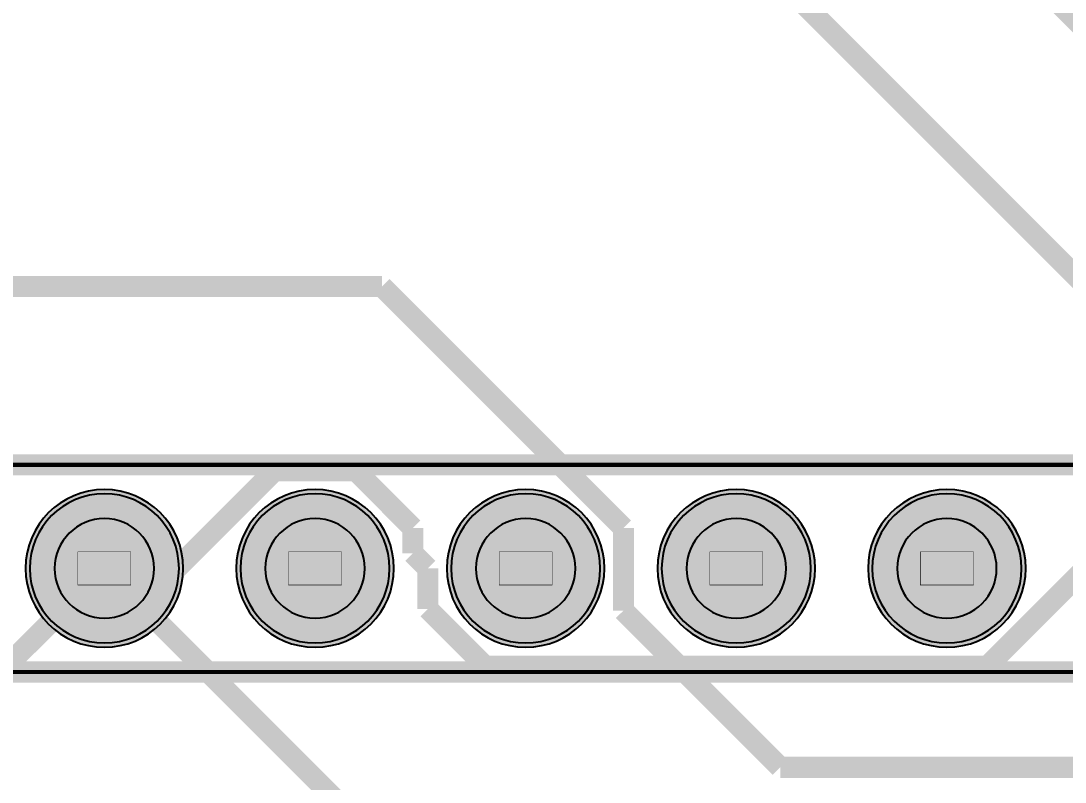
# Model space of a CAD drawing. Header units: millimetres. Extents: x 37.1 to 92.6, y -93.1 to -31.1.
# Drawn here: x 58.14 to 70.74, y -72.28 to -63.1 of the extents above; entities that cross this region are included whole.
import ezdxf

# ---------------------------------------------------------------- set-up
doc = ezdxf.new("R2010")
doc.units = ezdxf.units.MM
doc.header["$MEASUREMENT"] = 0
for name, color, linetype, true_color in [('Bottom-Layer', 7, 'Continuous', 0x0000ff), ('Bottom-Paste-Mask-Layer', 7, 'Continuous', 0x800000), ('Bottom-Solder-Mask-Layer', 7, 'Continuous', 0xaa00ff), ('Component-Shape-Layer', 7, 'Continuous', 0x00cccc), ('Hole-Layer', 7, 'Continuous', 0x222222), ('Multi-Layer', 7, 'Continuous', 0xc0c0c0), ('Pin-Soldering-Layer', 7, 'Continuous', 0xcc9999), ('Top-Layer', 7, 'Continuous', 0xff0000), ('Top-Paste-Mask-Layer', 7, 'Continuous', 0x808080), ('Top-Silkscreen-Layer', 7, 'Continuous', 0xffcc00), ('Top-Solder-Mask-Layer', 7, 'Continuous', 0x800080)]:
    doc.layers.add(name, color=color, linetype=linetype, true_color=true_color)

msp = doc.modelspace()

# ---------------------------------------------------------------- hatches: boundary and pattern name
at = {"layer": 'Bottom-Layer'}
for points in [[(58.25, -69.7, 1), (60.05, -69.7, 1)], [(60.79, -69.7, 1), (62.59, -69.7, 1)], [(63.33, -69.7, 1), (65.13, -69.7, 1)], [(65.87, -69.7, 1), (67.67, -69.7, 1)], [(68.41, -69.7, 1), (70.21, -69.7, 1)]]:
    msp.add_hatch(color=256, dxfattribs=at).paths.add_polyline_path(points)
at = {"layer": 'Bottom-Paste-Mask-Layer'}
for points in [[(58.25, -69.7, 1), (60.05, -69.7, 1)], [(60.79, -69.7, 1), (62.59, -69.7, 1)], [(63.33, -69.7, 1), (65.13, -69.7, 1)], [(65.87, -69.7, 1), (67.67, -69.7, 1)], [(68.41, -69.7, 1), (70.21, -69.7, 1)]]:
    msp.add_hatch(color=256, dxfattribs=at).paths.add_polyline_path(points)
at = {"layer": 'Bottom-Solder-Mask-Layer'}
for points in [[(58.199, -69.7, 1), (60.101, -69.7, 1)], [(60.739, -69.7, 1), (62.641, -69.7, 1)], [(63.279, -69.7, 1), (65.181, -69.7, 1)], [(65.819, -69.7, 1), (67.721, -69.7, 1)], [(68.359, -69.7, 1), (70.261, -69.7, 1)]]:
    msp.add_hatch(color=256, dxfattribs=at).paths.add_polyline_path(points)
at = {"layer": 'Hole-Layer'}
for points in [[(58.55, -69.7, 1), (59.75, -69.7, 1)], [(61.09, -69.7, 1), (62.29, -69.7, 1)], [(63.63, -69.7, 1), (64.83, -69.7, 1)], [(66.17, -69.7, 1), (67.37, -69.7, 1)], [(68.71, -69.7, 1), (69.91, -69.7, 1)]]:
    msp.add_hatch(color=256, dxfattribs=at).paths.add_polyline_path(points)
at = {"layer": 'Multi-Layer'}
for points in [[(58.25, -69.7, 1), (60.05, -69.7, 1)], [(58.25, -69.7, 1), (60.05, -69.7, 1)], [(58.25, -69.7, 1), (60.05, -69.7, 1)], [(60.79, -69.7, 1), (62.59, -69.7, 1)], [(60.79, -69.7, 1), (62.59, -69.7, 1)], [(60.79, -69.7, 1), (62.59, -69.7, 1)], [(63.33, -69.7, 1), (65.13, -69.7, 1)], [(63.33, -69.7, 1), (65.13, -69.7, 1)], [(63.33, -69.7, 1), (65.13, -69.7, 1)], [(65.87, -69.7, 1), (67.67, -69.7, 1)], [(65.87, -69.7, 1), (67.67, -69.7, 1)], [(65.87, -69.7, 1), (67.67, -69.7, 1)], [(68.41, -69.7, 1), (70.21, -69.7, 1)], [(68.41, -69.7, 1), (70.21, -69.7, 1)], [(68.41, -69.7, 1), (70.21, -69.7, 1)]]:
    msp.add_hatch(color=256, dxfattribs=at).paths.add_polyline_path(points)
at = {"layer": 'Pin-Soldering-Layer'}
for points in [[(58.83, -69.5), (59.47, -69.5), (59.47, -69.9), (58.83, -69.9)], [(58.83, -69.5), (59.47, -69.5), (59.47, -69.9), (58.83, -69.9)], [(61.37, -69.5), (62.01, -69.5), (62.01, -69.9), (61.37, -69.9)], [(61.37, -69.5), (62.01, -69.5), (62.01, -69.9), (61.37, -69.9)], [(63.91, -69.5), (64.55, -69.5), (64.55, -69.9), (63.91, -69.9)], [(63.91, -69.5), (64.55, -69.5), (64.55, -69.9), (63.91, -69.9)], [(66.45, -69.5), (67.09, -69.5), (67.09, -69.9), (66.45, -69.9)], [(66.45, -69.5), (67.09, -69.5), (67.09, -69.9), (66.45, -69.9)], [(68.99, -69.5), (69.63, -69.5), (69.63, -69.9), (68.99, -69.9)], [(68.99, -69.5), (69.63, -69.5), (69.63, -69.9), (68.99, -69.9)]]:
    msp.add_hatch(color=256, dxfattribs=at).paths.add_polyline_path(points)
at = {"layer": 'Top-Layer'}
for points in [[(58.25, -69.7, 1), (60.05, -69.7, 1)], [(60.79, -69.7, 1), (62.59, -69.7, 1)], [(63.33, -69.7, 1), (65.13, -69.7, 1)], [(65.87, -69.7, 1), (67.67, -69.7, 1)], [(68.41, -69.7, 1), (70.21, -69.7, 1)]]:
    msp.add_hatch(color=256, dxfattribs=at).paths.add_polyline_path(points)
at = {"layer": 'Top-Paste-Mask-Layer'}
for points in [[(58.25, -69.7, 1), (60.05, -69.7, 1)], [(60.79, -69.7, 1), (62.59, -69.7, 1)], [(63.33, -69.7, 1), (65.13, -69.7, 1)], [(65.87, -69.7, 1), (67.67, -69.7, 1)], [(68.41, -69.7, 1), (70.21, -69.7, 1)]]:
    msp.add_hatch(color=256, dxfattribs=at).paths.add_polyline_path(points)
at = {"layer": 'Top-Solder-Mask-Layer'}
for points in [[(58.199, -69.7, 1), (60.101, -69.7, 1)], [(60.739, -69.7, 1), (62.641, -69.7, 1)], [(63.279, -69.7, 1), (65.181, -69.7, 1)], [(65.819, -69.7, 1), (67.721, -69.7, 1)], [(68.359, -69.7, 1), (70.261, -69.7, 1)]]:
    msp.add_hatch(color=256, dxfattribs=at).paths.add_polyline_path(points)

# ---------------------------------------------------------------- linework, layer by layer
at = {"layer": 'Bottom-Layer', "const_width": 0.254}
for points in [[(61.4, -53.626), (76.63, -68.856)], [(60.6, -55.91), (74.39, -69.7)], [(45.99, -66.3), (62.498, -66.3)], [(62.498, -66.3), (65.409, -69.212)], [(65.409, -69.212), (65.409, -70.209)], [(57.971, -70.879), (59.15, -69.7)], [(65.409, -70.209), (67.3, -72.1)], [(67.3, -72.1), (84.69, -72.1)]]:
    msp.add_lwpolyline(points, dxfattribs=at)
at = {"layer": 'Bottom-Layer'}
for points in [[(58.25, -69.7, 1), (60.05, -69.7), (60.05, -69.7, 1), (58.25, -69.7)], [(60.79, -69.7, 1), (62.59, -69.7), (62.59, -69.7, 1), (60.79, -69.7)], [(63.33, -69.7, 1), (65.13, -69.7), (65.13, -69.7, 1), (63.33, -69.7)], [(65.87, -69.7, 1), (67.67, -69.7), (67.67, -69.7, 1), (65.87, -69.7)], [(68.41, -69.7, 1), (70.21, -69.7), (70.21, -69.7, 1), (68.41, -69.7)]]:
    msp.add_lwpolyline(points, format="xyb", dxfattribs=at)
at = {"layer": 'Bottom-Paste-Mask-Layer'}
for points in [[(58.25, -69.7, 1), (60.05, -69.7), (60.05, -69.7, 1), (58.25, -69.7)], [(60.79, -69.7, 1), (62.59, -69.7), (62.59, -69.7, 1), (60.79, -69.7)], [(63.33, -69.7, 1), (65.13, -69.7), (65.13, -69.7, 1), (63.33, -69.7)], [(65.87, -69.7, 1), (67.67, -69.7), (67.67, -69.7, 1), (65.87, -69.7)], [(68.41, -69.7, 1), (70.21, -69.7), (70.21, -69.7, 1), (68.41, -69.7)]]:
    msp.add_lwpolyline(points, format="xyb", dxfattribs=at)
at = {"layer": 'Bottom-Solder-Mask-Layer'}
for points in [[(58.199, -69.7, 1), (60.101, -69.7, 1)], [(60.739, -69.7, 1), (62.641, -69.7, 1)]]:
    msp.add_lwpolyline(points, format="xyb", close=True, dxfattribs=at)
for points in [[(63.279, -69.7, 1), (65.181, -69.7), (65.181, -69.7, 1), (63.279, -69.7)], [(65.819, -69.7, 1), (67.721, -69.7), (67.721, -69.7, 1), (65.819, -69.7)], [(68.359, -69.7, 1), (70.261, -69.7), (70.261, -69.7, 1), (68.359, -69.7)]]:
    msp.add_lwpolyline(points, format="xyb", dxfattribs=at)
at = {"layer": 'Component-Shape-Layer', "const_width": 0.0508}
msp.add_lwpolyline([(39.85, -70.95), (39.85, -68.45), (91.15, -68.45), (91.15, -70.95)], close=True, dxfattribs=at)
msp.add_lwpolyline([(39.85, -70.95), (39.85, -68.45), (91.15, -68.45), (91.15, -70.95)], close=True, dxfattribs=at)
at = {"layer": 'Hole-Layer'}
for points in [[(58.55, -69.7, 1), (59.75, -69.7, 1)], [(61.09, -69.7, 1), (62.29, -69.7, 1)], [(63.63, -69.7, 1), (64.83, -69.7, 1)]]:
    msp.add_lwpolyline(points, format="xyb", close=True, dxfattribs=at)
for points in [[(66.17, -69.7, 1), (67.37, -69.7), (67.37, -69.7, 1), (66.17, -69.7)], [(68.71, -69.7, 1), (69.91, -69.7), (69.91, -69.7, 1), (68.71, -69.7)]]:
    msp.add_lwpolyline(points, format="xyb", dxfattribs=at)
at = {"layer": 'Multi-Layer'}
for points in [[(58.25, -69.7, 1), (60.05, -69.7), (60.05, -69.7, 1), (58.25, -69.7)], [(58.25, -69.7, 1), (60.05, -69.7), (60.05, -69.7, 1), (58.25, -69.7)], [(58.25, -69.7, 1), (60.05, -69.7), (60.05, -69.7, 1), (58.25, -69.7)], [(60.79, -69.7, 1), (62.59, -69.7), (62.59, -69.7, 1), (60.79, -69.7)], [(60.79, -69.7, 1), (62.59, -69.7), (62.59, -69.7, 1), (60.79, -69.7)], [(60.79, -69.7, 1), (62.59, -69.7), (62.59, -69.7, 1), (60.79, -69.7)], [(63.33, -69.7, 1), (65.13, -69.7), (65.13, -69.7, 1), (63.33, -69.7)], [(63.33, -69.7, 1), (65.13, -69.7), (65.13, -69.7, 1), (63.33, -69.7)], [(63.33, -69.7, 1), (65.13, -69.7), (65.13, -69.7, 1), (63.33, -69.7)], [(65.87, -69.7, 1), (67.67, -69.7), (67.67, -69.7, 1), (65.87, -69.7)], [(65.87, -69.7, 1), (67.67, -69.7), (67.67, -69.7, 1), (65.87, -69.7)], [(65.87, -69.7, 1), (67.67, -69.7), (67.67, -69.7, 1), (65.87, -69.7)], [(68.41, -69.7, 1), (70.21, -69.7), (70.21, -69.7, 1), (68.41, -69.7)], [(68.41, -69.7, 1), (70.21, -69.7), (70.21, -69.7, 1), (68.41, -69.7)], [(68.41, -69.7, 1), (70.21, -69.7), (70.21, -69.7, 1), (68.41, -69.7)]]:
    msp.add_lwpolyline(points, format="xyb", dxfattribs=at)
at = {"layer": 'Pin-Soldering-Layer', "const_width": 0.00508}
for points in [[(58.83, -69.5), (59.47, -69.5), (59.47, -69.9), (58.83, -69.9)], [(58.83, -69.5), (59.47, -69.5), (59.47, -69.9), (58.83, -69.9)], [(61.37, -69.5), (62.01, -69.5), (62.01, -69.9), (61.37, -69.9)], [(61.37, -69.5), (62.01, -69.5), (62.01, -69.9), (61.37, -69.9)], [(63.91, -69.5), (64.55, -69.5), (64.55, -69.9), (63.91, -69.9)], [(63.91, -69.5), (64.55, -69.5), (64.55, -69.9), (63.91, -69.9)], [(66.45, -69.5), (67.09, -69.5), (67.09, -69.9), (66.45, -69.9)], [(66.45, -69.5), (67.09, -69.5), (67.09, -69.9), (66.45, -69.9)], [(68.99, -69.5), (69.63, -69.5), (69.63, -69.9), (68.99, -69.9)], [(68.99, -69.5), (69.63, -69.5), (69.63, -69.9), (68.99, -69.9)]]:
    msp.add_lwpolyline(points, close=True, dxfattribs=at)
at = {"layer": 'Top-Layer', "const_width": 0.254}
for points in [[(60.023, -69.7), (61.202, -68.521)], [(61.202, -68.521), (62.179, -68.521)], [(62.179, -68.521), (62.869, -69.212)], [(62.869, -69.212), (62.869, -69.518)], [(62.869, -69.518), (63.051, -69.7)], [(59.15, -69.7), (60.023, -69.7)], [(71.85, -82.4), (59.15, -69.7)], [(63.051, -69.7), (63.051, -70.189)], [(69.799, -70.879), (70.978, -69.7)], [(63.051, -70.189), (63.742, -70.879)], [(63.742, -70.879), (69.799, -70.879)]]:
    msp.add_lwpolyline(points, dxfattribs=at)
at = {"layer": 'Top-Layer'}
for points in [[(58.25, -69.7, 1), (60.05, -69.7), (60.05, -69.7, 1), (58.25, -69.7)], [(60.79, -69.7, 1), (62.59, -69.7), (62.59, -69.7, 1), (60.79, -69.7)], [(63.33, -69.7, 1), (65.13, -69.7), (65.13, -69.7, 1), (63.33, -69.7)], [(65.87, -69.7, 1), (67.67, -69.7), (67.67, -69.7, 1), (65.87, -69.7)], [(68.41, -69.7, 1), (70.21, -69.7), (70.21, -69.7, 1), (68.41, -69.7)]]:
    msp.add_lwpolyline(points, format="xyb", dxfattribs=at)
at = {"layer": 'Top-Paste-Mask-Layer'}
for points in [[(58.25, -69.7, 1), (60.05, -69.7), (60.05, -69.7, 1), (58.25, -69.7)], [(60.79, -69.7, 1), (62.59, -69.7), (62.59, -69.7, 1), (60.79, -69.7)], [(63.33, -69.7, 1), (65.13, -69.7), (65.13, -69.7, 1), (63.33, -69.7)], [(65.87, -69.7, 1), (67.67, -69.7), (67.67, -69.7, 1), (65.87, -69.7)], [(68.41, -69.7, 1), (70.21, -69.7), (70.21, -69.7, 1), (68.41, -69.7)]]:
    msp.add_lwpolyline(points, format="xyb", dxfattribs=at)
at = {"layer": 'Top-Silkscreen-Layer', "const_width": 0.254}
for points in [[(91.15, -68.45), (39.85, -68.45)], [(91.15, -68.45), (39.85, -68.45)], [(39.85, -70.95), (91.15, -70.95)], [(39.85, -70.95), (91.15, -70.95)]]:
    msp.add_lwpolyline(points, dxfattribs=at)
at = {"layer": 'Top-Solder-Mask-Layer'}
for points in [[(58.199, -69.7, 1), (60.101, -69.7, 1)], [(60.739, -69.7, 1), (62.641, -69.7, 1)]]:
    msp.add_lwpolyline(points, format="xyb", close=True, dxfattribs=at)
for points in [[(63.279, -69.7, 1), (65.181, -69.7), (65.181, -69.7, 1), (63.279, -69.7)], [(65.819, -69.7, 1), (67.721, -69.7), (67.721, -69.7, 1), (65.819, -69.7)], [(68.359, -69.7, 1), (70.261, -69.7), (70.261, -69.7, 1), (68.359, -69.7)]]:
    msp.add_lwpolyline(points, format="xyb", dxfattribs=at)

doc.saveas('drawing.dxf')
